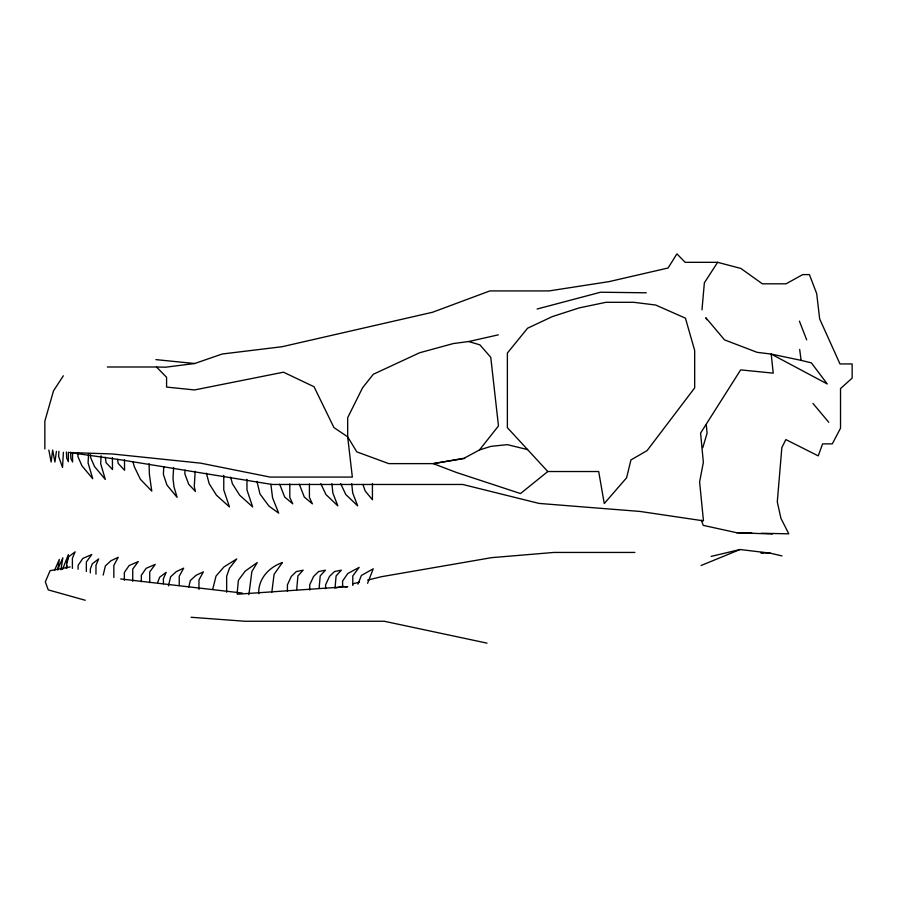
<?xml version="1.0" encoding="UTF-8"?>
<svg xmlns="http://www.w3.org/2000/svg" width="897" height="897" viewBox="0 0 897 897"><rect width="100%" height="100%" fill="white"/><g stroke="black" fill="none" stroke-linecap="round" stroke-linejoin="round"><path stroke-width="1.35" d="M56.421 451.359L54.93 462.011L52.654 450.081L51.129 462.011L48.842 450.081M58.922 451.269L58.63 456.36L62.532 467.427L63.395 452.267M68.374 452.189L68.385 461.697L66.726 458.188L66.4 452.01M72.556 452.492L72.567 462L70.908 458.49L70.583 452.323M78.117 452.862L77.916 456.562L81.907 465.767L92.739 478.74L88.074 462.897L88.59 453.747M90.642 454.835L90.507 457.302L94.499 466.496L105.33 479.48L100.666 463.637L101.103 455.788M163.803 466.563L163.366 474.345L166.954 485.053L177.101 497.33L174.018 486.97L172.998 478.449L173.626 467.505M185.04 470.095L184.827 473.784L188.718 484.257L195.411 491.455L194.279 486.656L195.154 471.317M296.694 589.643L297.916 575.896L303.152 570.167L296.29 571.568L291.301 576.435L287.421 584.81L287.421 591.291M319.108 588.264L320.207 575.896L325.443 570.167L318.581 571.568L313.591 576.435L309.712 584.81L309.712 590.002M335.007 588.264L336.106 575.896L341.342 570.167L334.48 571.568L329.491 576.435L325.611 584.81L325.611 588.701M701.981 309.813L704.369 282.79L717.634 262.328L740.821 268.427L762.36 283.811L786.064 283.811L802.725 274.605L809.408 274.605L816.685 293.588L819.667 318.928L839.984 363.935L852.15 363.935L852.15 378.108L840.523 388.569L840.523 428.217L832.281 443.88L822.594 443.88L818.221 455.867L785.862 439.586L781.848 447.569L777.295 501.928L780.939 518.354L788.788 533.827L761.418 533.255M237.133 593.455L238.4 580.269L245.206 571.097L257.282 562.554L251.866 571.557L248.895 594.655M271.825 592.199L274.09 574.315L282.376 562.554C269.022 567.229 258.011 578.868 258.773 593.736M67.309 562.587L68.329 554.66L62.543 569.416M57.733 570.043L59.325 559.436L54.504 570.47M60.94 569.752L62.835 557.799L58.013 568.833M66.143 567.947L66.726 565.267M103.2 575.055L105.364 565.94L110.981 560.737L118.202 557.306L113.841 565.39L113.841 577.511M168.434 585.898L170.632 576.782L176.339 571.58L183.672 568.149L179.243 576.233L179.243 585.663M188.774 587.008L190.343 580.494L196.039 575.291L203.372 571.871L198.955 579.944L198.955 589.374M212.667 589.475L216.042 576.053L223.992 566.893L236.741 558.954L229.441 568.25L226.649 576.322L226.649 592.233M702.788 447.659L707.083 433.206L706.32 424.842M157.681 582.4L159.711 577.175L166.169 572.331L163.4 578.688L163.4 583.768M367.602 583.297L373.242 568.81L361.413 575.437L357.948 584.194M63.328 375.798L53.528 390.812L44.85 421.097L44.85 448.96M107.337 366.996L156.504 366.996L166.584 377.301L166.584 387.078L194.559 389.937L283.486 372.199L314.028 386.73L333.942 427.577L347.666 436.817L356.815 451.875L388.793 463.626L433.229 463.626L464.097 458.232L479.469 449.946L498.474 425.94L490.76 357.298L479.873 344.852L468.716 341.533L453.355 343.54L419.605 352.768L373.309 374.262L362.545 387.829L347.666 417.755L347.666 436.817L352.342 477.081L270.053 477.081L200.67 463.155L112.136 453.96L69.674 452.537L120.187 459.724L272.083 484.47L462.762 484.47L539.041 503.419L639.987 511.436L703.461 520.843L699.604 481.958L703.349 462.381L700.591 433.083L740.653 369.889L773.225 373.141L771.196 354.068L757.135 352.342L724.518 339.885L705.816 317.695L706.78 319.691M547.798 471.53L507.377 427.667L507.377 353.048L527.571 328.224L552.317 316.607L579.227 307.895L605.98 302.3L633.742 302.3L655.651 305.025L685.431 318.166L694.67 350.435L694.67 387.908L647.085 450.608L630.927 459.948L626.599 477.798L604.253 503.553L598.691 471.53L547.798 471.53L520.507 493.552L456.248 472.405L433.229 463.626L464.668 458.457M701.084 565.502L740.081 549.513L770.276 553.169L781.96 555.916M156.504 366.996L165.575 367.209L194.683 363.52L222.198 354.001L282.006 346.735L432.511 312.268L489.897 290.92L549.042 290.92L609.052 281.624L668.086 268.001L676.921 253.862L685.14 262.328L717.634 262.328M479.469 449.946L490.951 446.358L507.377 444.643L527.593 449.599M537.124 309.017L600.598 292.22L646.266 292.792M336.341 587.871L343.147 586.189M352.667 583.824L359.462 582.142M367.613 580.112L381.214 576.749L491.679 557.642L553.976 552.44L634.885 552.44M711.142 556.409L740.081 549.513M468.716 341.533L498.34 334.839M70.157 566.926L50.097 570.683L45.332 581.873L48.259 589.901L85.249 600.261M345.166 587.087L347.789 586.638L237.335 594.218M761.194 552.574L770.276 553.169M701.376 520.26L703.214 525.362L736.785 532.74L751.832 533.053M760.824 552.922L763.526 552.989M736.785 532.74L772.508 534.007M191.061 617.271L244.926 621.251L384.23 621.251L487.026 643.138M155.899 359.619L194.683 363.52M120.669 578.946L242.257 593.052M801.111 360.37L771.196 354.068L827.258 383.95L811.359 362.87L801.111 360.37L799.687 349.471M812.929 403.381L828.75 422.274M340.681 483.696L345.782 494.516L357.679 505.852L352.723 493.036L351.736 483.73M320.823 483.696L325.925 494.516L337.821 505.852L332.865 493.036L331.879 483.73M299.329 484.29L304.296 497.016L312.391 503.834L309.42 497.476L309.42 483.954M279.718 484.29L284.685 497.016L292.781 503.834L289.809 497.476L289.809 483.954M799.418 321.137L806.683 339.885M362.971 484.537L365.191 491.007L372.434 499.752L372.434 483.405M132.902 461.518L134.337 466.765L140.381 479.256L151.772 491.119L149.418 474.67L149.037 463.682M230.63 477.114L232.39 483.707L239.69 495.222L252.662 506.917L246.967 489.964L246.967 479.368M206.377 473.145L209.192 483.707L216.48 495.222L229.464 506.917L223.768 489.964L223.768 475.388M256.934 481.33L259.973 493.955L268.965 506.11L278.687 513.14L272.587 497.925L270.86 484.268M117.563 459.309L118.169 463.39L124.571 470.275L124.47 459.612M105.285 457.246L106.104 462.684L112.506 469.568L112.383 457.582M352.79 585.461L352.79 575.952L359.136 567.386L347.744 573.542L342.587 581.065L342.587 587.21M149.732 582.725L149.732 571.871L155.259 564.381L146.11 568.35L141.334 575.291L141.334 581.727M132.734 581.29L132.734 569.079L138.273 561.589L129.112 565.558L124.347 572.51L124.347 580.224M95.968 574.147L95.968 565.267L98.692 558.909L92.335 563.753L90.339 568.978L90.339 572.847M86.347 571.49L86.347 561.993L91.797 554.503L82.782 558.472L78.084 565.413L78.084 569.281M72.388 568.35L72.388 558.203L75.124 551.846L68.755 556.689L66.77 561.914L66.77 568.35"/></g></svg>
